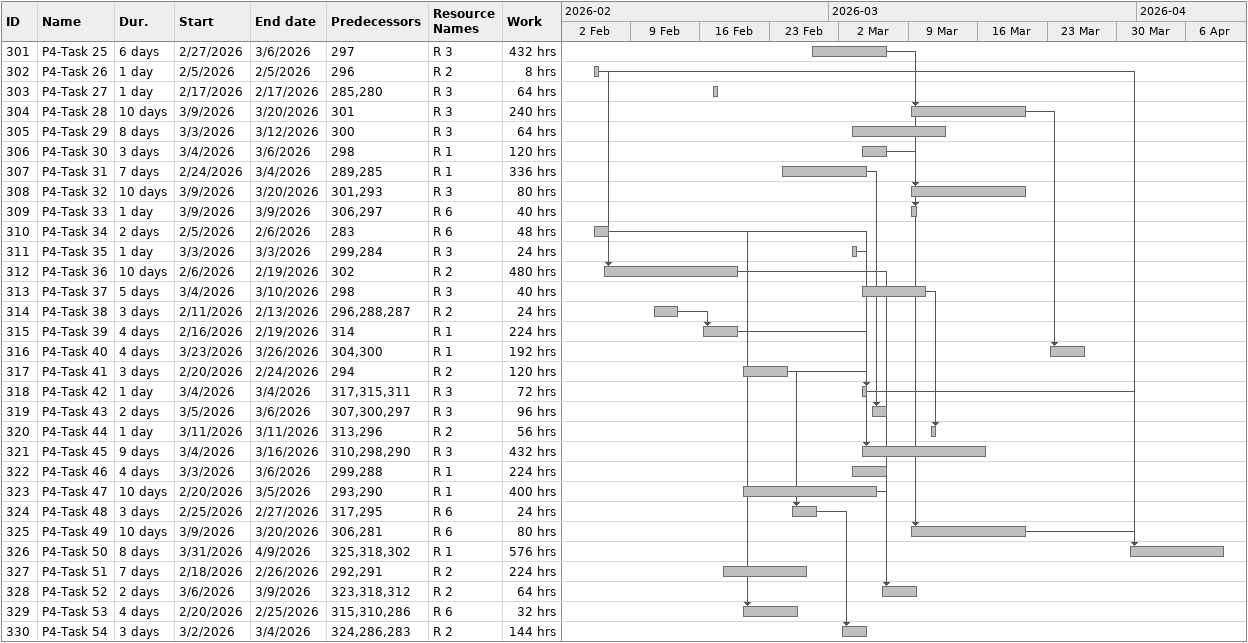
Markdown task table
| ID | Task | Duration | Start | Finish | Predecessors | Resources | Work (h) |
|---|---|---|---|---|---|---|---|
| 301 | P4-Task 25 | 6d | 2026-02-27 | 2026-03-06 | 297 | R 3 | 432 |
| 302 | P4-Task 26 | 1d | 2026-02-05 | 2026-02-05 | 296 | R 2 | 8 |
| 303 | P4-Task 27 | 1d | 2026-02-17 | 2026-02-17 | 285, 280 | R 3 | 64 |
| 304 | P4-Task 28 | 10d | 2026-03-09 | 2026-03-20 | 301 | R 3 | 240 |
| 305 | P4-Task 29 | 8d | 2026-03-03 | 2026-03-12 | 300 | R 3 | 64 |
| 306 | P4-Task 30 | 3d | 2026-03-04 | 2026-03-06 | 298 | R 1 | 120 |
| 307 | P4-Task 31 | 7d | 2026-02-24 | 2026-03-04 | 289, 285 | R 1 | 336 |
| 308 | P4-Task 32 | 10d | 2026-03-09 | 2026-03-20 | 301, 293 | R 3 | 80 |
| 309 | P4-Task 33 | 1d | 2026-03-09 | 2026-03-09 | 306, 297 | R 6 | 40 |
| 310 | P4-Task 34 | 2d | 2026-02-05 | 2026-02-06 | 283 | R 6 | 48 |
| 311 | P4-Task 35 | 1d | 2026-03-03 | 2026-03-03 | 299, 284 | R 3 | 24 |
| 312 | P4-Task 36 | 10d | 2026-02-06 | 2026-02-19 | 302 | R 2 | 480 |
| 313 | P4-Task 37 | 5d | 2026-03-04 | 2026-03-10 | 298 | R 3 | 40 |
| 314 | P4-Task 38 | 3d | 2026-02-11 | 2026-02-13 | 296, 288, 287 | R 2 | 24 |
| 315 | P4-Task 39 | 4d | 2026-02-16 | 2026-02-19 | 314 | R 1 | 224 |
| 316 | P4-Task 40 | 4d | 2026-03-23 | 2026-03-26 | 304, 300 | R 1 | 192 |
| 317 | P4-Task 41 | 3d | 2026-02-20 | 2026-02-24 | 294 | R 2 | 120 |
| 318 | P4-Task 42 | 1d | 2026-03-04 | 2026-03-04 | 317, 315, 311 | R 3 | 72 |
| 319 | P4-Task 43 | 2d | 2026-03-05 | 2026-03-06 | 307, 300, 297 | R 3 | 96 |
| 320 | P4-Task 44 | 1d | 2026-03-11 | 2026-03-11 | 313, 296 | R 2 | 56 |
| 321 | P4-Task 45 | 9d | 2026-03-04 | 2026-03-16 | 310, 298, 290 | R 3 | 432 |
| 322 | P4-Task 46 | 4d | 2026-03-03 | 2026-03-06 | 299, 288 | R 1 | 224 |
| 323 | P4-Task 47 | 10d | 2026-02-20 | 2026-03-05 | 293, 290 | R 1 | 400 |
| 324 | P4-Task 48 | 3d | 2026-02-25 | 2026-02-27 | 317, 295 | R 6 | 24 |
| 325 | P4-Task 49 | 10d | 2026-03-09 | 2026-03-20 | 306, 281 | R 6 | 80 |
| 326 | P4-Task 50 | 8d | 2026-03-31 | 2026-04-09 | 325, 318, 302 | R 1 | 576 |
| 327 | P4-Task 51 | 7d | 2026-02-18 | 2026-02-26 | 292, 291 | R 2 | 224 |
| 328 | P4-Task 52 | 2d | 2026-03-06 | 2026-03-09 | 323, 318, 312 | R 2 | 64 |
| 329 | P4-Task 53 | 4d | 2026-02-20 | 2026-02-25 | 315, 310, 286 | R 6 | 32 |
| 330 | P4-Task 54 | 3d | 2026-03-02 | 2026-03-04 | 324, 286, 283 | R 2 | 144 |
